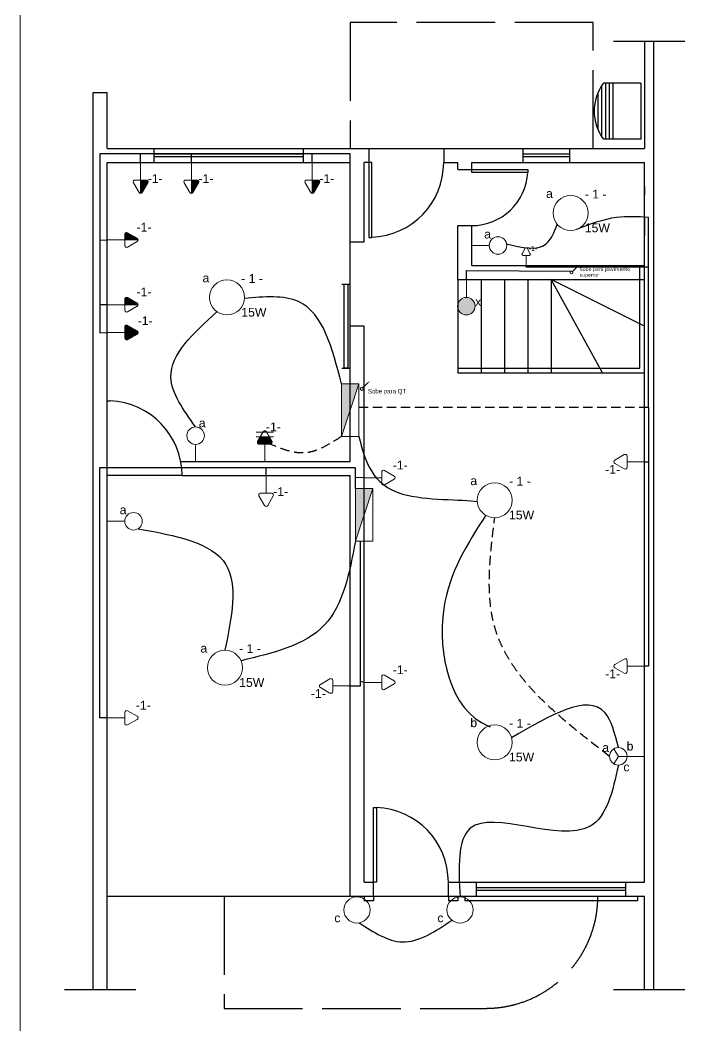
# Model space of a CAD drawing. Header units: millimetres. Extents: x 108055 to 152758, y 4876 to 37034.
# Drawn here: x 118864 to 125978, y 16222 to 26984 of the extents above; entities that cross this region are included whole.
import ezdxf

# ---------------------------------------------------------------- set-up
doc = ezdxf.new("R2010")
doc.units = ezdxf.units.MM
doc.header["$LTSCALE"] = 200
for name, pattern in [('ACAD_ISO02W100', [15, 12, -3]), ('ACAD_ISO04W100', [30, 24, -3, 0, -3]), ('DASHED', [0.75, 0.5, -0.25])]:
    doc.linetypes.add(name, pattern=pattern)
for name, color, linetype, lineweight in [('arquitetonico', 7, 'Continuous', 9), ('Eletrodutos', 4, 'Continuous', 9), ('simbologia', 2, 'Continuous', 9)]:
    doc.layers.add(name, color=color, linetype=linetype, lineweight=lineweight)
doc.layers.add('Texto', color=9, linetype='Continuous')
doc.styles.add('style1', font='arial.ttf')

msp = doc.modelspace()

# ---------------------------------------------------------------- hatches: boundary and pattern name
at = {"layer": 'simbologia'}
for points in [[(123640, 23830, 1), (123640, 24017, 1)], [(122490, 23091), (122303, 23091), (122303, 22529)], [(122490, 23091), (122303, 23091), (122303, 22529)], [(122640, 21972), (122453, 21972), (122453, 21410)]]:
    msp.add_hatch(color=256, dxfattribs=at).paths.add_polyline_path(points)
h = msp.add_hatch(dxfattribs=at)
h.set_pattern_fill('ANSI31', color=256, scale=10, angle=90)
h.set_pattern_definition([(135, (119469.2896, -52117.948), (-0.883883476, -0.883883476), [])])
h.paths.add_polyline_path([(121406, 22477, 0.57735), (121423, 22447), (121541, 22447, 0.57735), (121559, 22477), (121531, 22525), (121433, 22525)], flags=16)
h.paths.add_polyline_path([(121406, 22477, 0.57735), (121423, 22447), (121541, 22447, 0.57735), (121559, 22477), (121502, 22575), (121463, 22575)], flags=17)
h.paths.add_polyline_path([(121465, 22580), (121406, 22477, 0.57735), (121423, 22447), (121541, 22447, 0.57735), (121559, 22477), (121500, 22580, 0.57735)])

# ---------------------------------------------------------------- linework, layer by layer
at = {"linetype": 'ACAD_ISO02W100', "lineweight": 30, "ltscale": 0.35}
for p, q in [((124997, 26960), (122397, 26960)), ((122397, 26960), (122397, 25610)), ((124997, 25610), (124997, 26960)), ((121047, 17610), (121047, 16410)), ((121047, 16410), (123847, 16410))]:
    msp.add_line(p, q, dxfattribs=at)
at = {"linetype": 'ACAD_ISO04W100', "lineweight": 30, "ltscale": 0.35}
for p, q in [((125215, 26760), (125978, 26760)), ((119340, 16610), (120103, 16610)), ((125215, 16610), (125978, 16610))]:
    msp.add_line(p, q, dxfattribs=at)
at = {"lineweight": 30}
for p, q in [((125547, 26760), (125547, 25610)), ((125647, 16610), (125647, 26760)), ((125087, 26281), (125087, 25739)), ((125507, 26310), (125107, 26310)), ((125127, 26310), (125127, 25710)), ((125167, 26310), (125167, 25710)), ((125207, 26310), (125207, 25710)), ((125507, 26310), (125507, 25710)), ((119647, 16610), (119647, 26210)), ((119647, 26210), (119797, 26210)), ((119797, 25610), (119797, 26210)), ((125047, 26206), (125047, 25814)), ((125507, 25710), (125107, 25710)), ((119797, 25610), (125547, 25610)), ((120297, 25460), (120297, 25610)), ((121897, 25550), (120297, 25550)), ((121897, 25520), (120297, 25520)), ((121897, 25460), (121897, 25610)), ((122547, 25610), (122597, 25610)), ((122597, 25610), (122597, 25460)), ((123397, 25610), (123397, 25460)), ((124247, 25460), (124247, 25610)), ((124747, 25550), (124247, 25550)), ((124747, 25520), (124247, 25520)), ((124747, 25460), (124747, 25610)), ((119797, 22260), (119797, 25460)), ((119797, 25460), (122397, 25460)), ((122397, 24610), (122397, 25460)), ((122597, 25460), (122547, 25460)), ((122547, 24610), (122547, 25460)), ((123397, 25460), (123547, 25460)), ((123547, 25385), (123547, 25460)), ((123697, 25460), (125547, 25460)), ((123697, 25385), (123697, 25460)), ((125547, 17760), (125547, 25460)), ((123547, 25385), (123697, 25385)), ((125547, 24873), (125547, 24678)), ((123547, 24210), (123547, 24785)), ((123547, 24785), (123697, 24785)), ((123697, 24360), (123697, 24785)), ((122547, 24610), (122397, 24610)), ((123697, 24360), (125547, 24360)), ((122307, 24160), (122397, 24160)), ((122332, 24160), (122372, 24160)), ((122332, 23260), (122332, 24160)), ((122372, 24160), (122372, 23260)), ((123547, 24210), (125547, 24210)), ((123547, 24210), (123547, 23210)), ((123797, 24210), (123797, 23210)), ((124047, 24210), (124047, 23210)), ((124297, 24210), (124297, 23210)), ((124547, 24210), (124547, 23210)), ((125097, 23210), (124547, 24210)), ((125547, 23710), (124547, 24210)), ((125497, 23260), (125497, 24210)), ((125547, 23210), (125547, 24210)), ((122397, 22260), (122397, 23710)), ((122547, 23710), (122397, 23710)), ((122547, 17760), (122547, 23710)), ((122307, 23260), (122397, 23260)), ((122372, 23260), (122332, 23260)), ((123547, 23260), (125497, 23260)), ((123547, 23210), (125547, 23210)), ((120582, 22260), (122397, 22260)), ((119797, 16610), (119797, 22110)), ((120597, 22110), (122397, 22110)), ((122397, 17610), (122397, 22110)), ((122547, 17760), (122647, 17760)), ((122647, 17610), (122647, 17760)), ((123447, 17610), (123447, 17760)), ((123447, 17760), (125547, 17760)), ((123747, 17610), (123747, 17760)), ((125347, 17610), (125347, 17760)), ((125347, 17700), (123747, 17700)), ((125347, 17670), (123747, 17670)), ((119797, 17610), (125547, 17610)), ((119797, 17610), (121047, 17610)), ((122547, 17610), (122547, 17560)), ((122647, 17560), (122547, 17560)), ((122647, 17610), (122647, 17560)), ((123447, 17610), (123447, 17560)), ((123547, 17560), (123447, 17560)), ((123547, 17610), (123547, 17560)), ((123622, 17610), (123622, 17560)), ((125472, 17560), (123622, 17560)), ((125472, 17610), (125472, 17560)), ((125547, 16610), (125547, 17610))]:
    msp.add_line(p, q, dxfattribs=at)
at = {"linetype": 'ACAD_ISO02W100', "lineweight": 30, "ltscale": 0.3}
msp.add_line((125497, 24210), (125497, 24360), dxfattribs=at)
at = {"lineweight": 30}
for points in [[(122597, 25460), (122597, 24660), (122627, 24660), (122627, 25460)], [(123697, 25385), (124297, 25385), (124297, 25355), (123697, 25355)], [(122647, 17760), (122647, 18560), (122677, 18560), (122677, 17760)]]:
    msp.add_lwpolyline(points, close=True, dxfattribs=at)
at = {"color": 0, "lineweight": 30}
msp.add_lwpolyline([(125547, 25208), (125547, 25112)], dxfattribs=at)
at = {"lineweight": 30}
msp.add_lwpolyline([(119797, 22110), (119797, 22910), (119827, 22910), (119827, 22909)], dxfattribs=at)
for centre, radius, start, end in [((125507, 26010), 500, 143.1301, 216.8699), ((122597, 25460), 800, 272.1491, 0), ((123697, 25385), 600, 270, 357.134), ((119797, 22110), 800, 0, 87.8509), ((122647, 17760), 800, 0, 87.8509)]:
    msp.add_arc(centre, radius, start, end, dxfattribs=at)
at = {"linetype": 'ACAD_ISO02W100', "lineweight": 30, "ltscale": 0.35}
for start, end in [(330, 0), (270, 330)]:
    msp.add_arc((123847, 17610), 1200, start, end, dxfattribs=at)
at = {"layer": 'arquitetonico', "lineweight": 30}
msp.add_line((120597, 22110), (119797, 22110), dxfattribs=at)
at = {"layer": 'Eletrodutos'}
msp.add_line((118864, 28861), (118864, 8561), dxfattribs=at)
at = {"layer": 'Eletrodutos', "lineweight": 30}
for p, q in [((119803, 25552), (119719, 25552)), ((119719, 25552), (119719, 24628)), ((122397, 25552), (119803, 25552)), ((122397, 23091), (122397, 25552)), ((125588, 22843), (125588, 24873)), ((119719, 24628), (119797, 24632)), ((119719, 24628), (119719, 23639)), ((124279, 24340), (124279, 24360)), ((124279, 24360), (124279, 24360)), ((125588, 24340), (124279, 24340)), ((123640, 24204), (123640, 24306)), ((123640, 24306), (124765, 24298)), ((119797, 23939), (119719, 23939)), ((119719, 23639), (119797, 23642)), ((125588, 22843), (125588, 20072)), ((122453, 22194), (119714, 22194)), ((119714, 22194), (119714, 19518)), ((121497, 22110), (121497, 22194)), ((122453, 21972), (122453, 22194)), ((125547, 22259), (125588, 22259)), ((122547, 22088), (122453, 22090)), ((122547, 22088), (122547, 22088)), ((122504, 21410), (122504, 19859)), ((125588, 20072), (125547, 20072)), ((122504, 19859), (122397, 19859)), ((122547, 19898), (122504, 19909)), ((119797, 19519), (119714, 19519))]:
    msp.add_line(p, q, dxfattribs=at)
at = {"layer": 'Eletrodutos', "linetype": 'DASHED', "lineweight": 30}
for p, q in [((120154, 25460), (120154, 25552)), ((120697, 25460), (120697, 25550)), ((121991, 25460), (121991, 25552)), ((122490, 22843), (125588, 22843))]:
    msp.add_line(p, q, dxfattribs=at)
at = {"layer": 'Eletrodutos', "lineweight": 30}
for points in [[(125588, 24873), (125248, 24873), (124817, 24743)], [(124069, 24591), (124494, 24591), (124612, 24798)], [(122303, 23091), (121844, 23972), (121265, 24006)], [(120742, 22631), (120478, 23164), (120970, 23863)], [(123848, 21686), (123398, 20687), (123877, 19431), (123895, 19424)], [(120127, 21542), (121066, 21159), (121056, 20242)], [(122453, 21410), (122122, 20512), (121228, 20129)], [(125266, 19200), (125121, 19576), (124124, 19305)], [(125266, 19012), (124961, 18357), (123682, 18337), (123572, 17603)]]:
    msp.add_spline(points, degree=3, dxfattribs=at)
at = {"layer": 'Eletrodutos', "linetype": 'DASHED', "lineweight": 30}
for points in [[(122303, 22529), (121903, 22353), (121541, 22447)], [(125172, 19106), (123943, 20490), (123943, 21659)]]:
    msp.add_spline(points, degree=3, dxfattribs=at)
at = {"layer": 'Eletrodutos', "lineweight": 30}
msp.add_open_spline([(122490, 22529), (122556, 22270), (122671, 21819), (123594, 21859), (123757, 21832)], degree=3, knots=[0, 0, 0, 0, 772.717562, 1340.299436, 1340.299436, 1340.299436, 1340.299436], dxfattribs=at)
at = {"layer": 'Eletrodutos', "linetype": 'Continuous', "lineweight": 30}
msp.add_spline([(122494, 17324), (122955, 17121), (123484, 17353)], degree=3, dxfattribs=at)
at = {"layer": 'simbologia'}
for p, q in [((120154, 25273), (120154, 25460)), ((120697, 25273), (120697, 25460)), ((121991, 25273), (121991, 25460)), ((120078, 25243), (120137, 25140)), ((120213, 25273), (120095, 25273)), ((120154, 25130), (120154, 25273)), ((120171, 25140), (120230, 25243)), ((120621, 25243), (120680, 25140)), ((120756, 25273), (120638, 25273)), ((120697, 25130), (120697, 25273)), ((120714, 25140), (120773, 25243)), ((121915, 25243), (121974, 25140)), ((122050, 25273), (121932, 25273)), ((121991, 25130), (121991, 25273)), ((122009, 25140), (122068, 25243)), ((119984, 24691), (119984, 24573)), ((120116, 24650), (120014, 24709)), ((119984, 24632), (119797, 24632)), ((120126, 24632), (119984, 24632)), ((120014, 24556), (120116, 24615)), ((123697, 24573), (123884, 24573)), ((124280, 24467), (124280, 24360)), ((124815, 24334), (124775, 24294)), ((123640, 24204), (123640, 24017)), ((120116, 23956), (120014, 24015)), ((119984, 23939), (119797, 23939)), ((119984, 23998), (119984, 23880)), ((120126, 23939), (119984, 23939)), ((120014, 23863), (120116, 23922)), ((119984, 23701), (119984, 23583)), ((120116, 23659), (120014, 23718)), ((119984, 23642), (119797, 23642)), ((120014, 23566), (120116, 23625)), ((122490, 23091), (122303, 22529)), ((122490, 23091), (122303, 22529)), ((122586, 23104), (122533, 23051)), ((121389, 22575), (121576, 22575)), ((121389, 22525), (121576, 22525)), ((120742, 22257), (120742, 22444)), ((121482, 22447), (121482, 22260)), ((125359, 22259), (125547, 22259)), ((121497, 21923), (121497, 22110)), ((122734, 22088), (122547, 22088)), ((122640, 21972), (122453, 21410)), ((119797, 21622), (119984, 21622)), ((125359, 20072), (125547, 20072)), ((122209, 19860), (122397, 19860)), ((122734, 19898), (122547, 19898)), ((119984, 19519), (119797, 19519)), ((125266, 19106), (125219, 19187)), ((125266, 19106), (125219, 19025)), ((125266, 19106), (125359, 19106)), ((125547, 19106), (125359, 19106))]:
    msp.add_line(p, q, dxfattribs=at)
at = {"layer": 'simbologia', "linetype": 'Continuous'}
for p, q in [((120154, 25272), (120213, 25213)), ((120154, 25270), (120212, 25212)), ((120154, 25268), (120212, 25211)), ((120154, 25267), (120211, 25209)), ((120154, 25265), (120211, 25208)), ((120154, 25263), (120210, 25207)), ((120154, 25261), (120209, 25206)), ((120154, 25259), (120209, 25205)), ((120154, 25258), (120208, 25204)), ((120154, 25256), (120207, 25203)), ((120154, 25254), (120207, 25202)), ((120154, 25252), (120206, 25200)), ((120154, 25251), (120205, 25199)), ((120154, 25249), (120205, 25198)), ((120154, 25247), (120204, 25197)), ((120154, 25245), (120203, 25196)), ((120154, 25244), (120203, 25195)), ((120154, 25242), (120202, 25194)), ((120154, 25240), (120201, 25193)), ((120154, 25238), (120201, 25191)), ((120154, 25236), (120200, 25190)), ((120154, 25235), (120200, 25189)), ((120154, 25233), (120199, 25188)), ((120154, 25231), (120198, 25187)), ((120154, 25229), (120198, 25186)), ((120154, 25228), (120197, 25185)), ((120154, 25226), (120196, 25184)), ((120154, 25224), (120196, 25183)), ((120154, 25222), (120195, 25181)), ((120154, 25221), (120194, 25180)), ((120154, 25219), (120194, 25179)), ((120154, 25217), (120193, 25178)), ((120154, 25215), (120192, 25177)), ((120154, 25213), (120192, 25176)), ((120154, 25212), (120191, 25175)), ((120154, 25210), (120190, 25174)), ((120154, 25208), (120190, 25172)), ((120154, 25206), (120189, 25171)), ((120154, 25205), (120188, 25170)), ((120154, 25203), (120188, 25169)), ((120154, 25201), (120187, 25168)), ((120154, 25199), (120187, 25167)), ((120154, 25198), (120186, 25166)), ((120154, 25196), (120185, 25165)), ((120154, 25194), (120185, 25163)), ((120154, 25192), (120184, 25162)), ((120154, 25190), (120183, 25161)), ((120154, 25189), (120183, 25160)), ((120154, 25187), (120182, 25159)), ((120154, 25185), (120181, 25158)), ((120154, 25183), (120181, 25157)), ((120155, 25273), (120214, 25214)), ((120157, 25273), (120214, 25215)), ((120158, 25273), (120215, 25216)), ((120160, 25273), (120216, 25217)), ((120162, 25273), (120216, 25218)), ((120164, 25273), (120217, 25219)), ((120166, 25273), (120218, 25221)), ((120167, 25273), (120218, 25222)), ((120169, 25273), (120219, 25223)), ((120171, 25273), (120220, 25224)), ((120173, 25273), (120220, 25225)), ((120174, 25273), (120221, 25226)), ((120176, 25273), (120222, 25227)), ((120178, 25273), (120222, 25228)), ((120180, 25273), (120223, 25230)), ((120181, 25273), (120223, 25231)), ((120183, 25273), (120224, 25232)), ((120185, 25273), (120225, 25233)), ((120187, 25273), (120225, 25234)), ((120188, 25273), (120226, 25235)), ((120190, 25273), (120227, 25236)), ((120192, 25273), (120227, 25237)), ((120194, 25273), (120228, 25239)), ((120196, 25273), (120229, 25240)), ((120197, 25273), (120229, 25241)), ((120199, 25273), (120230, 25242)), ((120201, 25273), (120231, 25243)), ((120203, 25273), (120231, 25244)), ((120204, 25273), (120232, 25245)), ((120206, 25273), (120232, 25247)), ((120208, 25273), (120233, 25248)), ((120210, 25273), (120233, 25250)), ((120211, 25273), (120233, 25251)), ((120213, 25273), (120233, 25253)), ((120215, 25273), (120233, 25255)), ((120217, 25272), (120233, 25257)), ((120220, 25272), (120232, 25259)), ((120223, 25270), (120230, 25263)), ((120697, 25272), (120756, 25213)), ((120697, 25270), (120755, 25212)), ((120697, 25268), (120755, 25211)), ((120697, 25267), (120754, 25209)), ((120697, 25265), (120753, 25208)), ((120697, 25263), (120753, 25207)), ((120697, 25261), (120752, 25206)), ((120697, 25259), (120751, 25205)), ((120697, 25258), (120751, 25204)), ((120697, 25256), (120750, 25203)), ((120697, 25254), (120749, 25202)), ((120697, 25252), (120749, 25200)), ((120697, 25251), (120748, 25199)), ((120697, 25249), (120747, 25198)), ((120697, 25247), (120747, 25197)), ((120697, 25245), (120746, 25196)), ((120697, 25244), (120746, 25195)), ((120697, 25242), (120745, 25194)), ((120697, 25240), (120744, 25193)), ((120697, 25238), (120744, 25191)), ((120697, 25236), (120743, 25190)), ((120697, 25235), (120742, 25189)), ((120697, 25233), (120742, 25188)), ((120697, 25231), (120741, 25187)), ((120697, 25229), (120740, 25186)), ((120697, 25228), (120740, 25185)), ((120697, 25226), (120739, 25184)), ((120697, 25224), (120738, 25183)), ((120697, 25222), (120738, 25181)), ((120697, 25221), (120737, 25180)), ((120697, 25219), (120736, 25179)), ((120697, 25217), (120736, 25178)), ((120697, 25215), (120735, 25177)), ((120697, 25213), (120735, 25176)), ((120697, 25212), (120734, 25175)), ((120697, 25210), (120733, 25174)), ((120697, 25208), (120733, 25172)), ((120697, 25206), (120732, 25171)), ((120697, 25205), (120731, 25170)), ((120697, 25203), (120731, 25169)), ((120697, 25201), (120730, 25168)), ((120697, 25199), (120729, 25167)), ((120697, 25198), (120729, 25166)), ((120697, 25196), (120728, 25165)), ((120697, 25194), (120727, 25163)), ((120697, 25192), (120727, 25162)), ((120697, 25190), (120726, 25161)), ((120697, 25189), (120725, 25160)), ((120697, 25187), (120725, 25159)), ((120697, 25185), (120724, 25158)), ((120697, 25183), (120724, 25157)), ((120698, 25273), (120757, 25214)), ((120699, 25273), (120757, 25215)), ((120701, 25273), (120758, 25216)), ((120703, 25273), (120758, 25217)), ((120705, 25273), (120759, 25218)), ((120707, 25273), (120760, 25219)), ((120708, 25273), (120760, 25221)), ((120710, 25273), (120761, 25222)), ((120712, 25273), (120762, 25223)), ((120714, 25273), (120762, 25224)), ((120715, 25273), (120763, 25225)), ((120717, 25273), (120764, 25226)), ((120719, 25273), (120764, 25227)), ((120721, 25273), (120765, 25228)), ((120722, 25273), (120766, 25230)), ((120724, 25273), (120766, 25231)), ((120726, 25273), (120767, 25232)), ((120728, 25273), (120768, 25233)), ((120730, 25273), (120768, 25234)), ((120731, 25273), (120769, 25235)), ((120733, 25273), (120769, 25236)), ((120735, 25273), (120770, 25237)), ((120737, 25273), (120771, 25239)), ((120738, 25273), (120771, 25240)), ((120740, 25273), (120772, 25241)), ((120742, 25273), (120773, 25242)), ((120744, 25273), (120773, 25243)), ((120745, 25273), (120774, 25244)), ((120747, 25273), (120775, 25245)), ((120749, 25273), (120775, 25247)), ((120751, 25273), (120775, 25248)), ((120753, 25273), (120776, 25250)), ((120754, 25273), (120776, 25251)), ((120756, 25273), (120776, 25253)), ((120758, 25273), (120776, 25255)), ((120760, 25272), (120775, 25257)), ((120762, 25272), (120775, 25259)), ((120766, 25270), (120773, 25263)), ((121991, 25272), (122050, 25213)), ((121991, 25270), (122050, 25212)), ((121991, 25268), (122049, 25211)), ((121991, 25267), (122048, 25209)), ((121991, 25265), (122048, 25208)), ((121991, 25263), (122047, 25207)), ((121991, 25261), (122046, 25206)), ((121991, 25259), (122046, 25205)), ((121991, 25258), (122045, 25204)), ((121991, 25256), (122045, 25203)), ((121991, 25254), (122044, 25202)), ((121991, 25252), (122043, 25200)), ((121991, 25251), (122043, 25199)), ((121991, 25249), (122042, 25198)), ((121991, 25247), (122041, 25197)), ((121991, 25245), (122041, 25196)), ((121991, 25244), (122040, 25195)), ((121991, 25242), (122039, 25194)), ((121991, 25240), (122039, 25193)), ((121991, 25238), (122038, 25191)), ((121991, 25236), (122037, 25190)), ((121991, 25235), (122037, 25189)), ((121991, 25233), (122036, 25188)), ((121991, 25231), (122035, 25187)), ((121991, 25229), (122035, 25186)), ((121991, 25228), (122034, 25185)), ((121991, 25226), (122034, 25184)), ((121991, 25224), (122033, 25183)), ((121991, 25222), (122032, 25181)), ((121991, 25221), (122032, 25180)), ((121991, 25219), (122031, 25179)), ((121991, 25217), (122030, 25178)), ((121991, 25215), (122030, 25177)), ((121991, 25213), (122029, 25176)), ((121991, 25212), (122028, 25175)), ((121991, 25210), (122028, 25174)), ((121991, 25208), (122027, 25172)), ((121991, 25206), (122026, 25171)), ((121991, 25205), (122026, 25170)), ((121991, 25203), (122025, 25169)), ((121991, 25201), (122024, 25168)), ((121991, 25199), (122024, 25167)), ((121991, 25198), (122023, 25166)), ((121991, 25196), (122023, 25165)), ((121991, 25194), (122022, 25163)), ((121991, 25192), (122021, 25162)), ((121991, 25190), (122021, 25161)), ((121991, 25189), (122020, 25160)), ((121991, 25187), (122019, 25159)), ((121991, 25185), (122019, 25158)), ((121991, 25183), (122018, 25157)), ((121992, 25273), (122051, 25214)), ((121994, 25273), (122052, 25215)), ((121996, 25273), (122052, 25216)), ((121997, 25273), (122053, 25217)), ((121999, 25273), (122054, 25218)), ((122001, 25273), (122054, 25219)), ((122003, 25273), (122055, 25221)), ((122005, 25273), (122056, 25222)), ((122006, 25273), (122056, 25223)), ((122008, 25273), (122057, 25224)), ((122010, 25273), (122057, 25225)), ((122012, 25273), (122058, 25226)), ((122013, 25273), (122059, 25227)), ((122015, 25273), (122059, 25228)), ((122017, 25273), (122060, 25230)), ((122019, 25273), (122061, 25231)), ((122020, 25273), (122061, 25232)), ((122022, 25273), (122062, 25233)), ((122024, 25273), (122063, 25234)), ((122026, 25273), (122063, 25235)), ((122028, 25273), (122064, 25236)), ((122029, 25273), (122065, 25237)), ((122031, 25273), (122065, 25239)), ((122033, 25273), (122066, 25240)), ((122035, 25273), (122067, 25241)), ((122036, 25273), (122067, 25242)), ((122038, 25273), (122068, 25243)), ((122040, 25273), (122068, 25244)), ((122042, 25273), (122069, 25245)), ((122043, 25273), (122069, 25247)), ((122045, 25273), (122070, 25248)), ((122047, 25273), (122070, 25250)), ((122049, 25273), (122070, 25251)), ((122050, 25273), (122070, 25253)), ((122052, 25273), (122070, 25255)), ((122054, 25272), (122070, 25257)), ((122057, 25272), (122069, 25259)), ((122060, 25270), (122068, 25263)), ((120154, 25182), (120180, 25156)), ((120154, 25180), (120179, 25154)), ((120154, 25178), (120179, 25153)), ((120154, 25176), (120178, 25152)), ((120154, 25175), (120178, 25151)), ((120154, 25173), (120177, 25150)), ((120154, 25171), (120176, 25149)), ((120154, 25169), (120176, 25148)), ((120154, 25168), (120175, 25147)), ((120154, 25166), (120174, 25146)), ((120154, 25164), (120174, 25144)), ((120154, 25162), (120173, 25143)), ((120154, 25160), (120172, 25142)), ((120154, 25159), (120172, 25141)), ((120154, 25157), (120171, 25140)), ((120154, 25155), (120170, 25139)), ((120154, 25153), (120170, 25138)), ((120154, 25152), (120169, 25137)), ((120154, 25150), (120168, 25136)), ((120154, 25148), (120167, 25135)), ((120154, 25146), (120166, 25134)), ((120154, 25145), (120165, 25134)), ((120154, 25143), (120164, 25133)), ((120154, 25141), (120163, 25132)), ((120154, 25139), (120161, 25132)), ((120154, 25137), (120160, 25131)), ((120154, 25136), (120159, 25131)), ((120154, 25134), (120157, 25131)), ((120154, 25132), (120156, 25131)), ((120697, 25182), (120723, 25156)), ((120697, 25180), (120722, 25154)), ((120697, 25178), (120722, 25153)), ((120697, 25176), (120721, 25152)), ((120697, 25175), (120720, 25151)), ((120697, 25173), (120720, 25150)), ((120697, 25171), (120719, 25149)), ((120697, 25169), (120718, 25148)), ((120697, 25168), (120718, 25147)), ((120697, 25166), (120717, 25146)), ((120697, 25164), (120716, 25144)), ((120697, 25162), (120716, 25143)), ((120697, 25160), (120715, 25142)), ((120697, 25159), (120714, 25141)), ((120697, 25157), (120714, 25140)), ((120697, 25155), (120713, 25139)), ((120697, 25153), (120712, 25138)), ((120697, 25152), (120712, 25137)), ((120697, 25150), (120711, 25136)), ((120697, 25148), (120710, 25135)), ((120697, 25146), (120709, 25134)), ((120697, 25145), (120708, 25134)), ((120697, 25143), (120707, 25133)), ((120697, 25141), (120705, 25132)), ((120697, 25139), (120704, 25132)), ((120697, 25137), (120703, 25131)), ((120697, 25136), (120702, 25131)), ((120697, 25134), (120700, 25131)), ((120697, 25132), (120698, 25131)), ((121991, 25182), (122017, 25156)), ((121991, 25180), (122017, 25154)), ((121991, 25178), (122016, 25153)), ((121991, 25176), (122015, 25152)), ((121991, 25175), (122015, 25151)), ((121991, 25173), (122014, 25150)), ((121991, 25171), (122013, 25149)), ((121991, 25169), (122013, 25148)), ((121991, 25168), (122012, 25147)), ((121991, 25166), (122012, 25146)), ((121991, 25164), (122011, 25144)), ((121991, 25162), (122010, 25143)), ((121991, 25160), (122010, 25142)), ((121991, 25159), (122009, 25141)), ((121991, 25157), (122008, 25140)), ((121991, 25155), (122008, 25139)), ((121991, 25153), (122007, 25138)), ((121991, 25152), (122006, 25137)), ((121991, 25150), (122005, 25136)), ((121991, 25148), (122004, 25135)), ((121991, 25146), (122003, 25134)), ((121991, 25145), (122002, 25134)), ((121991, 25143), (122001, 25133)), ((121991, 25141), (122000, 25132)), ((121991, 25139), (121999, 25132)), ((121991, 25137), (121997, 25131)), ((121991, 25136), (121996, 25131)), ((121991, 25134), (121994, 25131)), ((121991, 25132), (121993, 25131)), ((119984, 24695), (120000, 24711)), ((119984, 24693), (120002, 24711)), ((119984, 24691), (120004, 24711)), ((119984, 24690), (120005, 24711)), ((119984, 24688), (120007, 24711)), ((119984, 24686), (120009, 24711)), ((119984, 24684), (120010, 24710)), ((119984, 24683), (120011, 24710)), ((119984, 24681), (120012, 24709)), ((119984, 24679), (120014, 24709)), ((119984, 24677), (120015, 24708)), ((119984, 24676), (120016, 24707)), ((119984, 24674), (120017, 24707)), ((119984, 24672), (120018, 24706)), ((119984, 24670), (120019, 24706)), ((119984, 24668), (120020, 24705)), ((119984, 24667), (120021, 24704)), ((119984, 24665), (120023, 24704)), ((119984, 24663), (120024, 24703)), ((119984, 24661), (120025, 24702)), ((119984, 24660), (120026, 24702)), ((119984, 24658), (120027, 24701)), ((119984, 24656), (120028, 24700)), ((119984, 24654), (120029, 24700)), ((119984, 24653), (120030, 24699)), ((119984, 24651), (120032, 24698)), ((119984, 24649), (120033, 24698)), ((119984, 24647), (120034, 24697)), ((119984, 24645), (120035, 24696)), ((119984, 24644), (120036, 24696)), ((119984, 24642), (120037, 24695)), ((119984, 24640), (120038, 24695)), ((119984, 24638), (120039, 24694)), ((119984, 24637), (120041, 24693)), ((119984, 24635), (120042, 24693)), ((119984, 24633), (120043, 24692)), ((119985, 24698), (119997, 24710)), ((119985, 24632), (120044, 24691)), ((119987, 24701), (119994, 24709)), ((119987, 24632), (120045, 24691)), ((119988, 24632), (120046, 24690)), ((119990, 24632), (120047, 24689)), ((119992, 24632), (120048, 24689)), ((119994, 24632), (120049, 24688)), ((119995, 24632), (120051, 24687)), ((119997, 24632), (120052, 24687)), ((119999, 24632), (120053, 24686)), ((120001, 24632), (120054, 24685)), ((120003, 24632), (120055, 24685)), ((120004, 24632), (120056, 24684)), ((120006, 24632), (120057, 24684)), ((120008, 24632), (120058, 24683)), ((120010, 24632), (120060, 24682)), ((120011, 24632), (120061, 24682)), ((120013, 24632), (120062, 24681)), ((120015, 24632), (120063, 24680)), ((120017, 24632), (120064, 24680)), ((120018, 24632), (120065, 24679)), ((120020, 24632), (120066, 24678)), ((120022, 24632), (120067, 24678)), ((120024, 24632), (120069, 24677)), ((120025, 24632), (120070, 24676)), ((120027, 24632), (120071, 24676)), ((120029, 24632), (120072, 24675)), ((120031, 24632), (120073, 24674)), ((120033, 24632), (120074, 24674)), ((120034, 24632), (120075, 24673)), ((120036, 24632), (120076, 24673)), ((120038, 24632), (120078, 24672)), ((120040, 24632), (120079, 24671)), ((120041, 24632), (120080, 24671)), ((120043, 24632), (120081, 24670)), ((120045, 24632), (120082, 24669)), ((120047, 24632), (120083, 24669)), ((120048, 24632), (120084, 24668)), ((120050, 24632), (120085, 24667)), ((120052, 24632), (120086, 24667)), ((120054, 24632), (120088, 24666)), ((120056, 24632), (120089, 24665)), ((120057, 24632), (120090, 24665)), ((120059, 24632), (120091, 24664)), ((120061, 24632), (120092, 24663)), ((120063, 24632), (120093, 24663)), ((120064, 24632), (120094, 24662)), ((120066, 24632), (120095, 24662)), ((120068, 24632), (120097, 24661)), ((120070, 24632), (120098, 24660)), ((120071, 24632), (120099, 24660)), ((120073, 24632), (120100, 24659)), ((120075, 24632), (120101, 24658)), ((120077, 24632), (120102, 24658)), ((120079, 24632), (120103, 24657)), ((120080, 24632), (120104, 24656)), ((120082, 24632), (120106, 24656)), ((120084, 24632), (120107, 24655)), ((120086, 24632), (120108, 24654)), ((120087, 24632), (120109, 24654)), ((120089, 24632), (120110, 24653)), ((120091, 24632), (120111, 24652)), ((120093, 24632), (120112, 24652)), ((120094, 24632), (120113, 24651)), ((120096, 24632), (120114, 24651)), ((120098, 24632), (120116, 24650)), ((120100, 24632), (120117, 24649)), ((120102, 24632), (120118, 24649)), ((120103, 24632), (120119, 24648)), ((120105, 24632), (120120, 24647)), ((120107, 24632), (120121, 24646)), ((120109, 24632), (120121, 24645)), ((120110, 24632), (120122, 24644)), ((120112, 24632), (120123, 24643)), ((120114, 24632), (120124, 24642)), ((120116, 24632), (120124, 24641)), ((120117, 24632), (120125, 24640)), ((120119, 24632), (120125, 24638)), ((120121, 24632), (120126, 24637)), ((120123, 24632), (120126, 24635)), ((120124, 24632), (120126, 24634)), ((119984, 24002), (120000, 24018)), ((119984, 24000), (120002, 24018)), ((119984, 23998), (120004, 24018)), ((119984, 23996), (120005, 24018)), ((119984, 23995), (120007, 24018)), ((119984, 23993), (120009, 24018)), ((119984, 23991), (120010, 24017)), ((119984, 23989), (120011, 24017)), ((119984, 23988), (120012, 24016)), ((119984, 23986), (120014, 24016)), ((119984, 23984), (120015, 24015)), ((119984, 23982), (120016, 24014)), ((119984, 23981), (120017, 24014)), ((119984, 23979), (120018, 24013)), ((119984, 23977), (120019, 24012)), ((119984, 23975), (120020, 24012)), ((119984, 23973), (120021, 24011)), ((119984, 23972), (120023, 24010)), ((119984, 23970), (120024, 24010)), ((119984, 23968), (120025, 24009)), ((119984, 23966), (120026, 24008)), ((119984, 23965), (120027, 24008)), ((119984, 23963), (120028, 24007)), ((119984, 23961), (120029, 24006)), ((119984, 23959), (120030, 24006)), ((119984, 23958), (120032, 24005)), ((119984, 23956), (120033, 24005)), ((119984, 23954), (120034, 24004)), ((119984, 23952), (120035, 24003)), ((119984, 23951), (120036, 24003)), ((119984, 23949), (120037, 24002)), ((119984, 23947), (120038, 24001)), ((119984, 23945), (120039, 24001)), ((119984, 23943), (120041, 24000)), ((119985, 24005), (119997, 24017)), ((119987, 24008), (119994, 24015)), ((119984, 23942), (120042, 23999)), ((119984, 23940), (120043, 23999)), ((119985, 23939), (120044, 23998)), ((119987, 23939), (120045, 23997)), ((119988, 23939), (120046, 23997)), ((119990, 23939), (120047, 23996)), ((119992, 23939), (120048, 23995)), ((119994, 23939), (120049, 23995)), ((119995, 23939), (120051, 23994)), ((119997, 23939), (120052, 23994)), ((119999, 23939), (120053, 23993)), ((120001, 23939), (120054, 23992)), ((120003, 23939), (120055, 23992)), ((120004, 23939), (120056, 23991)), ((120006, 23939), (120057, 23990)), ((120008, 23939), (120058, 23990)), ((120010, 23939), (120060, 23989)), ((120011, 23939), (120061, 23988)), ((120013, 23939), (120062, 23988)), ((120015, 23939), (120063, 23987)), ((120017, 23939), (120064, 23986)), ((120018, 23939), (120065, 23986)), ((120020, 23939), (120066, 23985)), ((120022, 23939), (120067, 23984)), ((120024, 23939), (120069, 23984)), ((120025, 23939), (120070, 23983)), ((120027, 23939), (120071, 23983)), ((120029, 23939), (120072, 23982)), ((120031, 23939), (120073, 23981)), ((120033, 23939), (120074, 23981)), ((120034, 23939), (120075, 23980)), ((120036, 23939), (120076, 23979)), ((120038, 23939), (120078, 23979)), ((120040, 23939), (120079, 23978)), ((120041, 23939), (120080, 23977)), ((120043, 23939), (120081, 23977)), ((120045, 23939), (120082, 23976)), ((120047, 23939), (120083, 23975)), ((120048, 23939), (120084, 23975)), ((120050, 23939), (120085, 23974)), ((120052, 23939), (120086, 23973)), ((120054, 23939), (120088, 23973)), ((120056, 23939), (120089, 23972)), ((120057, 23939), (120090, 23972)), ((120059, 23939), (120091, 23971)), ((120061, 23939), (120092, 23970)), ((120063, 23939), (120093, 23970)), ((120064, 23939), (120094, 23969)), ((120066, 23939), (120095, 23968)), ((120068, 23939), (120097, 23968)), ((120070, 23939), (120098, 23967)), ((120071, 23939), (120099, 23966)), ((120073, 23939), (120100, 23966)), ((120075, 23939), (120101, 23965)), ((120077, 23939), (120102, 23964)), ((120079, 23939), (120103, 23964)), ((120080, 23939), (120104, 23963)), ((120082, 23939), (120106, 23962)), ((120084, 23939), (120107, 23962)), ((120086, 23939), (120108, 23961)), ((120087, 23939), (120109, 23961)), ((120089, 23939), (120110, 23960)), ((120091, 23939), (120111, 23959)), ((120093, 23939), (120112, 23959)), ((120094, 23939), (120113, 23958)), ((120096, 23939), (120114, 23957)), ((120098, 23939), (120116, 23957)), ((120100, 23939), (120117, 23956)), ((120102, 23939), (120118, 23955)), ((120103, 23939), (120119, 23955)), ((120105, 23939), (120120, 23954)), ((120107, 23939), (120121, 23953)), ((120109, 23939), (120121, 23952)), ((120110, 23939), (120122, 23951)), ((120112, 23939), (120123, 23950)), ((120114, 23939), (120124, 23949)), ((120116, 23939), (120124, 23948)), ((120117, 23939), (120125, 23946)), ((120119, 23939), (120125, 23945)), ((120121, 23939), (120126, 23944)), ((120123, 23939), (120126, 23942)), ((120124, 23939), (120126, 23941)), ((119984, 23705), (120000, 23721)), ((119984, 23703), (120002, 23721)), ((119984, 23701), (120004, 23721)), ((119984, 23699), (120006, 23721)), ((119984, 23698), (120007, 23721)), ((119984, 23696), (120009, 23721)), ((119984, 23694), (120010, 23720)), ((119984, 23692), (120011, 23720)), ((119984, 23690), (120013, 23719)), ((119984, 23689), (120014, 23718)), ((119984, 23687), (120015, 23718)), ((119984, 23685), (120016, 23717)), ((119984, 23683), (120017, 23717)), ((119984, 23682), (120018, 23716)), ((119984, 23680), (120019, 23715)), ((119984, 23678), (120020, 23715)), ((119984, 23676), (120022, 23714)), ((119984, 23675), (120023, 23713)), ((119984, 23673), (120024, 23713)), ((119984, 23671), (120025, 23712)), ((119984, 23669), (120026, 23711)), ((119984, 23667), (120027, 23711)), ((119984, 23666), (120028, 23710)), ((119984, 23664), (120029, 23709)), ((119984, 23662), (120031, 23709)), ((119984, 23660), (120032, 23708)), ((119984, 23659), (120033, 23707)), ((119984, 23657), (120034, 23707)), ((119984, 23655), (120035, 23706)), ((119984, 23653), (120036, 23706)), ((119984, 23652), (120037, 23705)), ((119984, 23650), (120038, 23704)), ((119984, 23648), (120040, 23704)), ((119984, 23646), (120041, 23703)), ((119984, 23644), (120042, 23702)), ((119984, 23643), (120043, 23702)), ((119984, 23641), (120044, 23701)), ((119984, 23639), (120045, 23700)), ((119984, 23637), (120046, 23700)), ((119984, 23636), (120047, 23699)), ((119984, 23634), (120049, 23698)), ((119984, 23632), (120050, 23698)), ((119984, 23630), (120051, 23697)), ((119984, 23629), (120052, 23696)), ((119984, 23627), (120053, 23696)), ((119984, 23625), (120054, 23695)), ((119984, 23623), (120055, 23695)), ((119984, 23621), (120056, 23694)), ((119984, 23620), (120057, 23693)), ((119984, 23618), (120059, 23693)), ((119984, 23616), (120060, 23692)), ((119984, 23614), (120061, 23691)), ((119984, 23613), (120062, 23691)), ((119984, 23611), (120063, 23690)), ((119984, 23609), (120064, 23689)), ((119984, 23607), (120065, 23689)), ((119984, 23606), (120066, 23688)), ((119984, 23604), (120068, 23687)), ((119984, 23602), (120069, 23687)), ((119984, 23600), (120070, 23686)), ((119984, 23599), (120071, 23685)), ((119984, 23597), (120072, 23685)), ((119984, 23595), (120073, 23684)), ((119984, 23593), (120074, 23684)), ((119984, 23591), (120075, 23683)), ((119984, 23590), (120077, 23682)), ((119984, 23588), (120078, 23682)), ((119984, 23586), (120079, 23681)), ((119984, 23584), (120080, 23680)), ((119984, 23583), (120081, 23680)), ((119984, 23581), (120082, 23679)), ((119984, 23579), (120083, 23678)), ((119985, 23707), (119998, 23720)), ((119985, 23578), (120084, 23678)), ((119985, 23577), (120085, 23677)), ((119986, 23710), (119995, 23719)), ((119985, 23575), (120087, 23676)), ((119986, 23574), (120088, 23676)), ((119987, 23573), (120089, 23675)), ((119987, 23572), (120090, 23674)), ((119988, 23571), (120091, 23674)), ((119989, 23570), (120092, 23673)), ((119990, 23569), (120093, 23673)), ((119991, 23568), (120094, 23672)), ((119992, 23567), (120096, 23671)), ((119993, 23567), (120097, 23671)), ((119994, 23566), (120098, 23670)), ((119995, 23565), (120099, 23669)), ((119996, 23565), (120100, 23669)), ((119997, 23564), (120101, 23668)), ((119999, 23564), (120102, 23667)), ((120000, 23563), (120103, 23667)), ((120002, 23563), (120105, 23666)), ((120003, 23563), (120106, 23665)), ((120005, 23563), (120107, 23665)), ((120007, 23563), (120108, 23664)), ((120009, 23564), (120109, 23663)), ((120012, 23565), (120110, 23663)), ((120016, 23567), (120111, 23662)), ((120020, 23569), (120112, 23662)), ((120024, 23572), (120114, 23661)), ((120029, 23574), (120115, 23660)), ((120033, 23577), (120116, 23660)), ((120037, 23579), (120117, 23659)), ((120041, 23581), (120118, 23658)), ((120045, 23584), (120119, 23657)), ((120049, 23586), (120120, 23657)), ((120054, 23589), (120121, 23656)), ((120058, 23591), (120122, 23655)), ((120062, 23593), (120122, 23654)), ((120066, 23596), (120123, 23653)), ((120070, 23598), (120124, 23652)), ((120075, 23601), (120124, 23650)), ((120079, 23603), (120125, 23649)), ((120083, 23606), (120125, 23648)), ((120087, 23608), (120126, 23647)), ((120091, 23610), (120126, 23645)), ((120095, 23613), (120126, 23643)), ((120100, 23615), (120126, 23642)), ((120104, 23618), (120126, 23640)), ((120108, 23620), (120126, 23638)), ((120112, 23622), (120125, 23635)), ((120116, 23625), (120123, 23632))]:
    msp.add_line(p, q, dxfattribs=at)
at = {"layer": 'simbologia'}
for points in [[(124246, 24467), (124314, 24467, 0.57735), (124324, 24484), (124290, 24543, 0.57735), (124270, 24543), (124236, 24484, 0.57735)], [(121423, 22447), (121541, 22447, 0.57735), (121559, 22477), (121500, 22580, 0.57735), (121465, 22580), (121406, 22477, 0.57735)], [(125359, 22200), (125359, 22318, 0.57735), (125329, 22335), (125227, 22276, 0.57735), (125227, 22241), (125329, 22182, 0.57735)], [(122734, 22147), (122734, 22029, 0.57735), (122764, 22012), (122866, 22071, 0.57735), (122866, 22106), (122764, 22165, 0.57735)], [(121556, 21923), (121438, 21923, 0.57735), (121420, 21893), (121479, 21790, 0.57735), (121514, 21790), (121573, 21893, 0.57735)], [(125359, 20013), (125359, 20131, 0.57735), (125329, 20148), (125227, 20089, 0.57735), (125227, 20055), (125329, 19996, 0.57735)], [(122209, 19801), (122209, 19919, 0.57735), (122179, 19936), (122077, 19877, 0.57735), (122077, 19843), (122179, 19784, 0.57735)], [(122734, 19957), (122734, 19839, 0.57735), (122764, 19822), (122866, 19881, 0.57735), (122866, 19916), (122764, 19975, 0.57735)], [(119984, 19578), (119984, 19460, 0.57735), (120014, 19442), (120116, 19501, 0.57735), (120116, 19536), (120014, 19595, 0.57735)]]:
    msp.add_lwpolyline(points, format="xyb", close=True, dxfattribs=at)
for points in [[(122490, 22529), (122490, 23091), (122303, 23091), (122303, 22529)], [(122490, 22529), (122490, 23091), (122303, 23091), (122303, 22529)], [(122640, 21410), (122640, 21972), (122453, 21972), (122453, 21410)]]:
    msp.add_lwpolyline(points, close=True, dxfattribs=at)
for centre, radius in [((124755, 24920), 187), ((124755, 24920), 187), ((123978, 24573), 93.7), ((124765, 24284), 13.5), ((121078, 24017), 187), ((121078, 24017), 187), ((123640, 23923), 93.7), ((122521, 23039), 17.5), ((120742, 22538), 93.7), ((123943, 21847), 187), ((123943, 21847), 187), ((120078, 21622), 93.7), ((121056, 20055), 187), ((121056, 20055), 187), ((123943, 19256), 187), ((123943, 19256), 187), ((125266, 19106), 93.7), ((122469, 17463), 140), ((123572, 17463), 140)]:
    msp.add_circle(centre, radius, dxfattribs=at)
for centre, start, end in [((120095, 25253), 90, 210), ((120213, 25253), 330, 90), ((120638, 25253), 90, 210), ((120756, 25253), 330, 90), ((121932, 25253), 90, 210), ((122050, 25253), 330, 90), ((120154, 25150), 210, 330), ((120697, 25150), 210, 330), ((121991, 25150), 210, 330), ((120004, 24691), 60, 180), ((120106, 24632), 300, 60), ((120004, 24573), 180, 300), ((120004, 23998), 60, 180), ((120106, 23939), 300, 60), ((120004, 23880), 180, 300), ((120004, 23701), 60, 180), ((120004, 23583), 180, 300), ((120106, 23642), 300, 60)]:
    msp.add_arc(centre, 20, start, end, dxfattribs=at)
for points in [[(124812, 24337), (124818, 24332), (124832, 24351)], [(122582, 23107), (122590, 23100), (122608, 23125)]]:
    msp.add_solid(points, dxfattribs=at)

# ---------------------------------------------------------------- texts
at = {"insert": (124853, 24337), "char_height": 36.53, "width": 622.18, "attachment_point": 1}
msp.add_mtext('{\\fVerdana|b0|i0|c0|p34;Sobe para pavimento\\Psuperior}', dxfattribs=at)
at = {"layer": 'Texto', "style": 'style1'}
for s, height, p in [('-1-', 93.7, (120230, 25242)), ('-1-', 93.7, (120773, 25242)), ('-1-', 93.7, (122067, 25242)), ('a', 93.7, (124493, 25082)), ('- 1 -', 93.7, (124907, 25076)), ('-1-', 93.7, (120110, 24722)), ('15W', 93.7, (124907, 24715)), ('15W', 93.7, (124907, 24715)), ('a', 93.7, (123830, 24648)), ('-1-', 53.6, (124307, 24514)), ('a', 93.7, (120816, 24179)), ('- 1 -', 93.7, (121231, 24173)), ('-1-', 93.7, (120110, 24029)), ('15W', 93.7, (121231, 23812)), ('15W', 93.7, (121231, 23812)), ('x', 93.7, (123734, 23925)), ('-1-', 93.7, (120122, 23721)), ('a', 93.7, (120776, 22627)), ('-1-', 93.7, (121495, 22585)), ('-1-', 93.7, (122852, 22176)), ('-1-', 93.7, (125125, 22130)), ('a', 93.7, (123682, 22009)), ('- 1 -', 93.7, (124096, 22004)), ('-1-', 93.7, (121573, 21893)), ('a', 93.7, (119930, 21697)), ('15W', 93.7, (124096, 21642)), ('15W', 93.7, (124096, 21642)), ('a', 93.7, (120794, 20217)), ('- 1 -', 93.7, (121208, 20212)), ('-1-', 93.7, (122852, 19986)), ('-1-', 93.7, (125125, 19943)), ('15W', 93.7, (121208, 19850)), ('15W', 93.7, (121208, 19850)), ('-1-', 93.7, (121975, 19732)), ('-1-', 93.7, (120102, 19607)), ('b', 93.7, (123682, 19419)), ('- 1 -', 93.7, (124096, 19413)), ('b', 93.7, (125355, 19169)), ('a', 93.7, (125094, 19154)), ('15W', 93.7, (124096, 19052)), ('15W', 93.7, (124096, 19052)), ('c', 93.7, (125320, 18946)), ('c', 93.7, (122227, 17331)), ('c', 93.7, (123330, 17331))]:
    msp.add_text(s, height=height, dxfattribs=at).set_placement(p)
at = {"layer": 'Texto', "lineweight": 30}
msp.add_text('Sobe para QT', height=47.16, dxfattribs=at).set_placement((122586, 22990))

doc.saveas('drawing.dxf')
